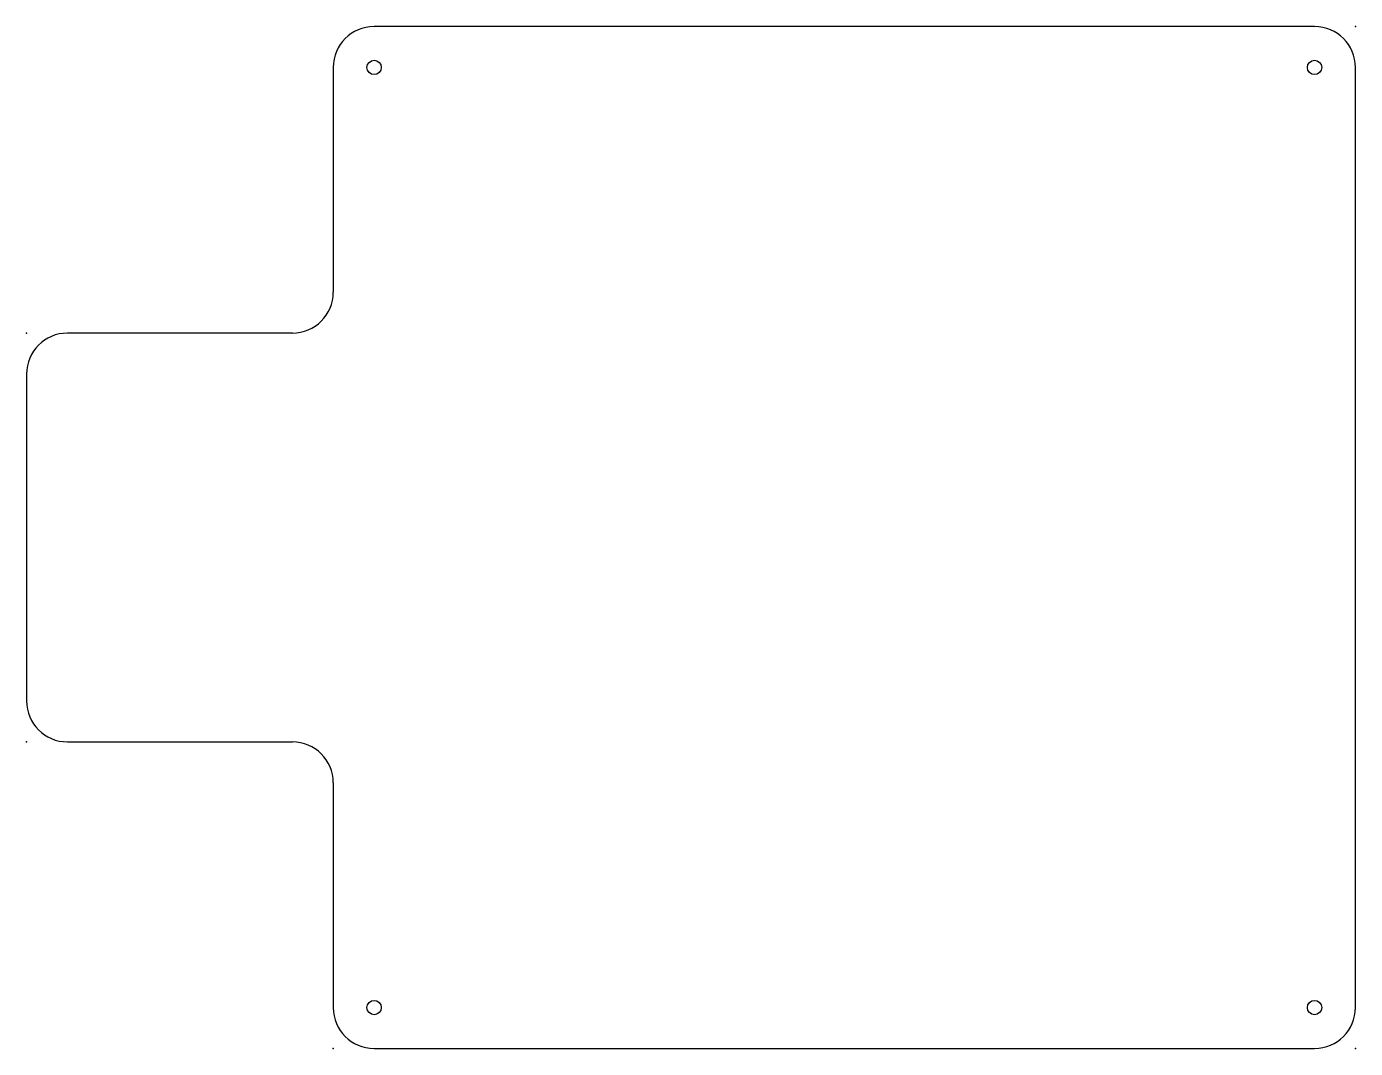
# Model space of a CAD drawing. Header units: centimetres. Extents: x -7.5 to 25, y 0 to 25.
import ezdxf

# ---------------------------------------------------------------- set-up
doc = ezdxf.new("R2010")
doc.units = ezdxf.units.CM
doc.header["$MEASUREMENT"] = 0
doc.layers.add('Robot top v2_Sketch1', color=7, linetype='Continuous')

msp = doc.modelspace()

# ---------------------------------------------------------------- linework, layer by layer
at = {"layer": 'Robot top v2_Sketch1'}
for p, q in [((24, 25), (1, 25)), ((0, 24), (0, 18.5)), ((25, 1), (25, 24)), ((-1, 17.5), (-6.5, 17.5)), ((-7.5, 16.5), (-7.5, 8.5)), ((-6.5, 7.5), (-1, 7.5)), ((0, 6.5), (0, 1)), ((1, 0), (24, 0))]:
    msp.add_line(p, q, dxfattribs=at)
for centre in [(1, 24), (24, 24), (1, 1), (24, 1)]:
    msp.add_circle(centre, 0.175, dxfattribs=at)
for centre, start, end in [((1, 24), 90, 180), ((24, 24), 0, 90), ((-1, 18.5), 270, 360), ((-6.5, 16.5), 90, 180), ((-6.5, 8.5), 180, 270), ((-1, 6.5), 360, 90), ((1, 1), 180, 270), ((24, 1), 270, 0)]:
    msp.add_arc(centre, 1, start, end, dxfattribs=at)
for p in [(25, 25), (-7.5, 17.5), (-7.5, 7.5), (0, 0), (0, 0), (25, 0)]:
    msp.add_point(p, dxfattribs=at)

doc.saveas('drawing.dxf')
